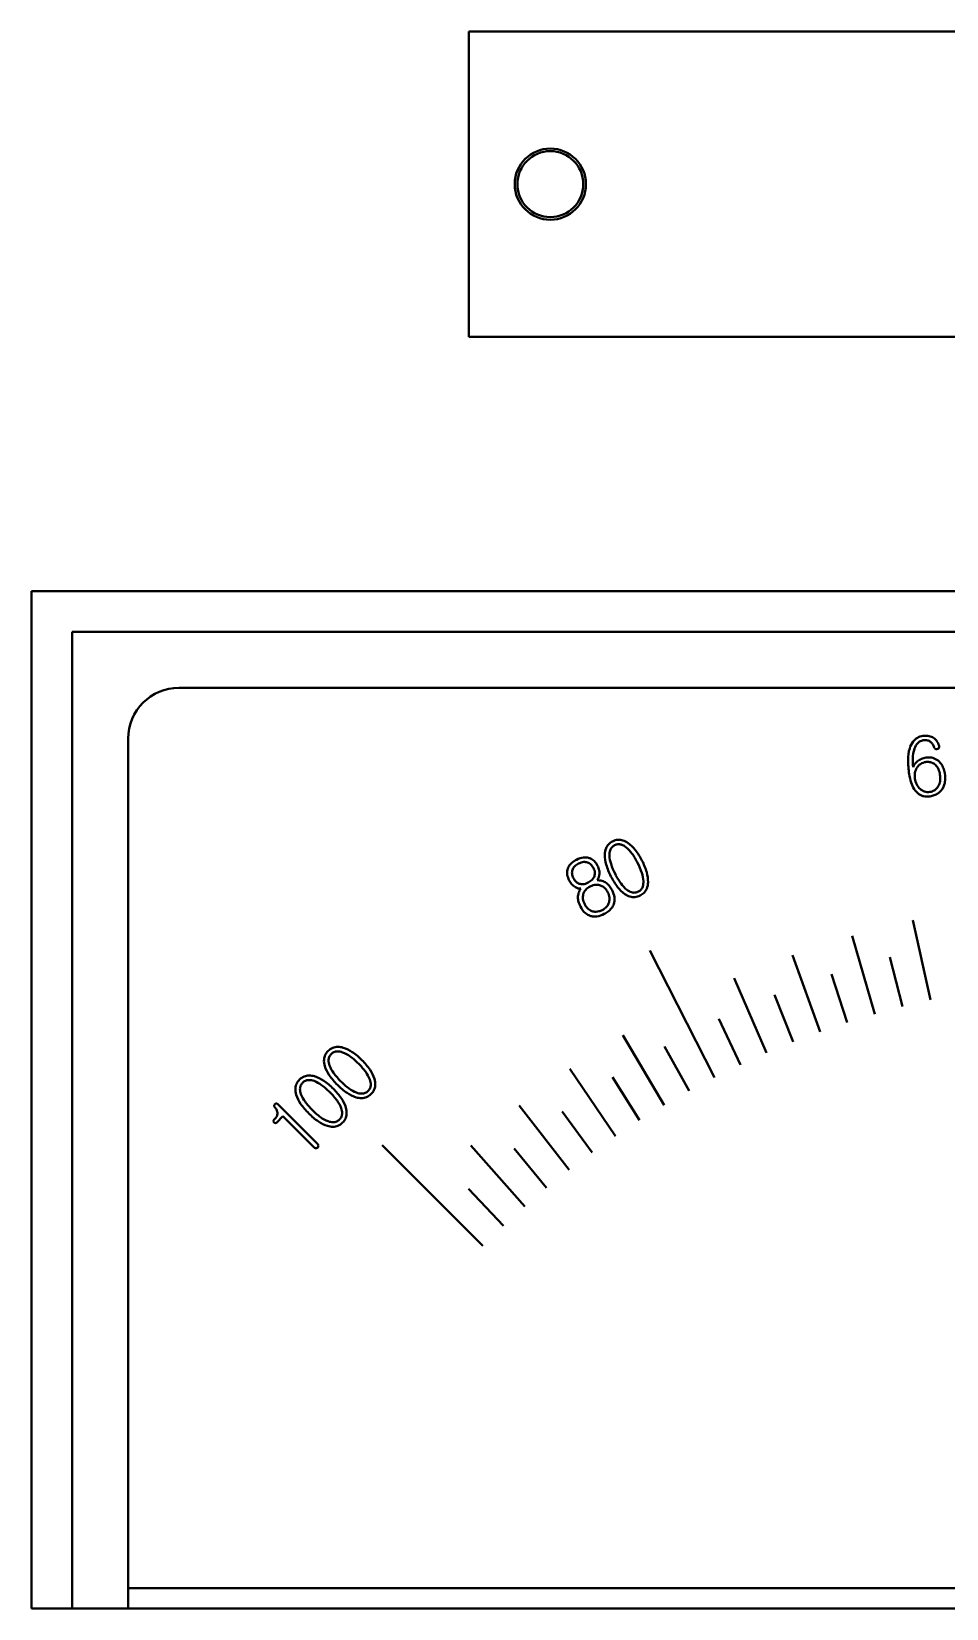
# Model space of a CAD drawing. Header units: millimetres. Extents: x 0 to 4752, y 0 to 3360.
# Drawn here: x 1722.4 to 1767.4, y 1731.9 to 1809.4 of the extents above; entities that cross this region are included whole.
import ezdxf

# ---------------------------------------------------------------- set-up
doc = ezdxf.new("R2010")
doc.units = ezdxf.units.MM
doc.header["$LTSCALE"] = 8
doc.layers.add('가시적인 것(ISO)', color=3, linetype='Continuous', lineweight=40)

msp = doc.modelspace()

# ---------------------------------------------------------------- linework, layer by layer
at = {"layer": '가시적인 것(ISO)'}
for p, q in [((1808.922, 1809.382), (1743.922, 1809.382)), ((1743.922, 1809.382), (1743.922, 1794.382)), ((1743.922, 1794.382), (1808.922, 1794.382)), ((1722.422, 1781.882), (1830.422, 1781.882)), ((1722.422, 1731.882), (1722.422, 1781.882)), ((1828.422, 1779.882), (1724.422, 1779.882)), ((1724.422, 1779.882), (1724.422, 1731.882)), ((1729.672, 1777.132), (1823.172, 1777.132)), ((1727.172, 1731.882), (1727.172, 1774.632)), ((1766.606, 1761.798), (1765.733, 1765.702)), ((1763.868, 1761.095), (1762.752, 1764.936)), ((1755.993, 1757.977), (1752.815, 1764.214)), ((1761.179, 1760.222), (1759.824, 1763.985)), ((1765.231, 1761.468), (1764.609, 1763.89)), ((1758.551, 1759.181), (1756.962, 1762.852)), ((1762.516, 1760.68), (1761.744, 1763.057)), ((1759.857, 1759.722), (1758.936, 1762.046)), ((1757.262, 1758.599), (1756.198, 1760.861)), ((1753.515, 1756.615), (1751.479, 1760.058)), ((1754.743, 1757.316), (1753.539, 1759.507)), ((1751.128, 1755.101), (1748.88, 1758.409)), ((1752.31, 1755.877), (1750.97, 1757.988)), ((1736.472, 1754.716), (1734.524, 1756.664)), ((1748.841, 1753.439), (1746.39, 1756.6)), ((1749.972, 1754.288), (1748.502, 1756.31)), ((1734.472, 1755.771), (1734.774, 1756.074)), ((1734.774, 1756.074), (1736.299, 1754.549)), ((1744.602, 1749.702), (1739.653, 1754.652)), ((1746.663, 1751.637), (1744.018, 1754.637)), ((1747.738, 1752.555), (1746.145, 1754.481)), ((1745.618, 1750.686), (1743.906, 1752.508)), ((1727.172, 1732.882), (1825.672, 1732.882)), ((1830.422, 1731.882), (1722.422, 1731.882))]:
    msp.add_line(p, q, dxfattribs=at)
for radius in [1.75, 1.621]:
    msp.add_circle((1747.922, 1801.882), radius, dxfattribs=at)
msp.add_arc((1729.672, 1774.632), 2.5, 90, 180, dxfattribs=at)
for points, knots in [([(1766.23, 1774.764), (1766.135, 1774.749), (1766.045, 1774.72), (1765.881, 1774.627), (1765.813, 1774.566), (1765.675, 1774.391), (1765.621, 1774.271), (1765.584, 1774.147)], [-0.09534042, -0.09534042, -0.09534042, -0.09534042, -0.06671141, -0.06671141, -0.03886742, -0.03886742, 0, 0, 0, 0]), ([(1766.708, 1774.698), (1766.638, 1774.735), (1766.563, 1774.758), (1766.399, 1774.781), (1766.314, 1774.778), (1766.23, 1774.764)], [-0.04944895, -0.04944895, -0.04944895, -0.04944895, -0.02556383, -0.02556383, 0, 0, 0, 0]), ([(1765.584, 1774.147), (1765.531, 1773.968), (1765.51, 1773.776), (1765.503, 1773.358), (1765.527, 1773.117), (1765.563, 1772.888)], [-0.1253067, -0.1253067, -0.1253067, -0.1253067, -0.0695953, -0.0695953, 0, 0, 0, 0]), ([(1765.752, 1773.233), (1765.738, 1773.383), (1765.732, 1773.538), (1765.747, 1773.814), (1765.764, 1773.941), (1765.798, 1774.062)], [-0.08293275, -0.08293275, -0.08293275, -0.08293275, -0.03768358, -0.03768358, 0, 0, 0, 0]), ([(1765.798, 1774.062), (1765.827, 1774.167), (1765.87, 1774.273), (1765.974, 1774.41), (1766.019, 1774.453), (1766.129, 1774.52), (1766.19, 1774.542), (1766.255, 1774.552)], [-0.07134722, -0.07134722, -0.07134722, -0.07134722, -0.03864152, -0.03864152, -0.01976601, -0.01976601, 0, 0, 0, 0]), ([(1766.255, 1774.552), (1766.29, 1774.557), (1766.325, 1774.56), (1766.392, 1774.558), (1766.425, 1774.554), (1766.511, 1774.532), (1766.561, 1774.508), (1766.606, 1774.474)], [-0.03722763, -0.03722763, -0.03722763, -0.03722763, -0.02674099, -0.02674099, -0.01695645, -0.01695645, 0, 0, 0, 0]), ([(1766.606, 1774.474), (1766.648, 1774.442), (1766.683, 1774.403), (1766.746, 1774.311), (1766.771, 1774.256), (1766.791, 1774.2)], [-0.03356288, -0.03356288, -0.03356288, -0.03356288, -0.01779236, -0.01779236, 0, 0, 0, 0]), ([(1767.031, 1774.274), (1767.003, 1774.371), (1766.96, 1774.464), (1766.844, 1774.607), (1766.781, 1774.659), (1766.708, 1774.698)], [-0.05538209, -0.05538209, -0.05538209, -0.05538209, -0.0248305, -0.0248305, 0, 0, 0, 0]), ([(1766.791, 1774.2), (1766.795, 1774.189), (1766.799, 1774.179), (1766.81, 1774.16), (1766.816, 1774.152), (1766.83, 1774.136), (1766.839, 1774.13), (1766.861, 1774.119), (1766.874, 1774.117), (1766.906, 1774.116), (1766.926, 1774.12), (1766.945, 1774.126)], [-0.01949719, -0.01949719, -0.01949719, -0.01949719, -0.01607522, -0.01607522, -0.01308771, -0.01308771, -0.0096616, -0.0096616, -0.00585314, -0.00585314, 0, 0, 0, 0]), ([(1766.945, 1774.126), (1766.962, 1774.133), (1766.98, 1774.141), (1767.006, 1774.161), (1767.015, 1774.171), (1767.028, 1774.194), (1767.033, 1774.206), (1767.037, 1774.237), (1767.035, 1774.256), (1767.031, 1774.274)], [-0.01913822, -0.01913822, -0.01913822, -0.01913822, -0.01342189, -0.01342189, -0.00942521, -0.00942521, -0.00542663, -0.00542663, 0, 0, 0, 0]), ([(1765.967, 1773.519), (1765.92, 1773.48), (1765.878, 1773.437), (1765.805, 1773.34), (1765.776, 1773.288), (1765.752, 1773.233)], [-0.03624895, -0.03624895, -0.03624895, -0.03624895, -0.01809283, -0.01809283, 0, 0, 0, 0]), ([(1765.841, 1772.673), (1765.826, 1772.767), (1765.825, 1772.862), (1765.861, 1773.047), (1765.895, 1773.131), (1765.945, 1773.208)], [-0.05637921, -0.05637921, -0.05637921, -0.05637921, -0.0276765, -0.0276765, 0, 0, 0, 0]), ([(1765.945, 1773.208), (1765.971, 1773.247), (1766, 1773.284), (1766.065, 1773.348), (1766.1, 1773.375), (1766.205, 1773.44), (1766.28, 1773.466), (1766.359, 1773.478)], [-0.05128397, -0.05128397, -0.05128397, -0.05128397, -0.03726376, -0.03726376, -0.02397216, -0.02397216, 0, 0, 0, 0]), ([(1766.39, 1773.7), (1766.311, 1773.687), (1766.234, 1773.666), (1766.09, 1773.605), (1766.025, 1773.566), (1765.967, 1773.519)], [-0.04683688, -0.04683688, -0.04683688, -0.04683688, -0.02274823, -0.02274823, 0, 0, 0, 0]), ([(1766.359, 1773.478), (1766.414, 1773.487), (1766.469, 1773.49), (1766.576, 1773.481), (1766.626, 1773.47), (1766.74, 1773.425), (1766.798, 1773.386), (1766.849, 1773.336)], [-0.05350926, -0.05350926, -0.05350926, -0.05350926, -0.03681382, -0.03681382, -0.02140705, -0.02140705, 0, 0, 0, 0]), ([(1766.915, 1773.594), (1766.837, 1773.643), (1766.753, 1773.678), (1766.573, 1773.714), (1766.482, 1773.714), (1766.39, 1773.7)], [-0.05522888, -0.05522888, -0.05522888, -0.05522888, -0.0277038, -0.0277038, 0, 0, 0, 0]), ([(1766.849, 1773.336), (1766.91, 1773.278), (1766.957, 1773.21), (1767.034, 1773.05), (1767.058, 1772.96), (1767.073, 1772.868)], [-0.05304443, -0.05304443, -0.05304443, -0.05304443, -0.02790861, -0.02790861, 0, 0, 0, 0]), ([(1767.307, 1772.932), (1767.293, 1773.017), (1767.273, 1773.102), (1767.215, 1773.255), (1767.179, 1773.324), (1767.075, 1773.471), (1767.002, 1773.54), (1766.915, 1773.594)], [-0.07990505, -0.07990505, -0.07990505, -0.07990505, -0.05400452, -0.05400452, -0.03079225, -0.03079225, 0, 0, 0, 0]), ([(1765.563, 1772.888), (1765.585, 1772.748), (1765.616, 1772.606), (1765.698, 1772.361), (1765.745, 1772.251), (1765.861, 1772.067), (1765.927, 1771.989), (1766.006, 1771.928)], [-0.107753, -0.107753, -0.107753, -0.107753, -0.065247, -0.065247, -0.0302524, -0.0302524, 0, 0, 0, 0]), ([(1766.109, 1772.148), (1766.036, 1772.211), (1765.979, 1772.285), (1765.887, 1772.465), (1765.858, 1772.568), (1765.841, 1772.673)], [-0.06048421, -0.06048421, -0.06048421, -0.06048421, -0.03174108, -0.03174108, 0, 0, 0, 0]), ([(1767.073, 1772.868), (1767.09, 1772.761), (1767.094, 1772.652), (1767.062, 1772.453), (1767.032, 1772.367), (1766.984, 1772.287)], [-0.06029522, -0.06029522, -0.06029522, -0.06029522, -0.02792869, -0.02792869, 0, 0, 0, 0]), ([(1767.183, 1772.149), (1767.217, 1772.2), (1767.244, 1772.254), (1767.288, 1772.37), (1767.304, 1772.432), (1767.337, 1772.639), (1767.329, 1772.788), (1767.307, 1772.932)], [-0.08097881, -0.08097881, -0.08097881, -0.08097881, -0.06275625, -0.06275625, -0.04365771, -0.04365771, 0, 0, 0, 0]), ([(1766.006, 1771.928), (1766.045, 1771.897), (1766.087, 1771.871), (1766.175, 1771.828), (1766.221, 1771.812), (1766.37, 1771.777), (1766.475, 1771.777), (1766.578, 1771.794)], [-0.0608314, -0.0608314, -0.0608314, -0.0608314, -0.04600397, -0.04600397, -0.03138898, -0.03138898, 0, 0, 0, 0]), ([(1766.583, 1772.011), (1766.537, 1772.004), (1766.491, 1772.001), (1766.401, 1772.007), (1766.358, 1772.016), (1766.239, 1772.055), (1766.17, 1772.096), (1766.109, 1772.148)], [-0.05139467, -0.05139467, -0.05139467, -0.05139467, -0.03752847, -0.03752847, -0.02420154, -0.02420154, 0, 0, 0, 0]), ([(1766.578, 1771.794), (1766.651, 1771.805), (1766.723, 1771.823), (1766.855, 1771.871), (1766.915, 1771.901), (1767.056, 1771.994), (1767.126, 1772.065), (1767.183, 1772.149)], [-0.07273668, -0.07273668, -0.07273668, -0.07273668, -0.05066876, -0.05066876, -0.03049232, -0.03049232, 0, 0, 0, 0]), ([(1766.984, 1772.287), (1766.96, 1772.245), (1766.932, 1772.207), (1766.867, 1772.139), (1766.832, 1772.11), (1766.729, 1772.047), (1766.658, 1772.023), (1766.583, 1772.011)], [-0.05077309, -0.05077309, -0.05077309, -0.05077309, -0.03635608, -0.03635608, -0.02266577, -0.02266577, 0, 0, 0, 0]), ([(1750.985, 1769.583), (1750.913, 1769.546), (1750.847, 1769.5), (1750.737, 1769.385), (1750.695, 1769.321), (1750.621, 1769.148), (1750.602, 1769.038), (1750.599, 1768.928)], [-0.08068744, -0.08068744, -0.08068744, -0.08068744, -0.0564576, -0.0564576, -0.03310081, -0.03310081, 0, 0, 0, 0]), ([(1750.827, 1768.883), (1750.825, 1768.969), (1750.834, 1769.058), (1750.881, 1769.193), (1750.908, 1769.242), (1750.983, 1769.33), (1751.029, 1769.365), (1751.082, 1769.392)], [-0.06062977, -0.06062977, -0.06062977, -0.06062977, -0.03469408, -0.03469408, -0.01781987, -0.01781987, 0, 0, 0, 0]), ([(1751.738, 1769.508), (1751.662, 1769.56), (1751.58, 1769.604), (1751.412, 1769.656), (1751.331, 1769.666), (1751.155, 1769.652), (1751.068, 1769.625), (1750.985, 1769.583)], [-0.08043735, -0.08043735, -0.08043735, -0.08043735, -0.05283354, -0.05283354, -0.02780895, -0.02780895, 0, 0, 0, 0]), ([(1751.082, 1769.392), (1751.131, 1769.417), (1751.184, 1769.434), (1751.294, 1769.444), (1751.348, 1769.438), (1751.488, 1769.399), (1751.569, 1769.352), (1751.641, 1769.297)], [-0.06015213, -0.06015213, -0.06015213, -0.06015213, -0.04359102, -0.04359102, -0.02696915, -0.02696915, 0, 0, 0, 0]), ([(1752.426, 1768.638), (1752.333, 1768.82), (1752.223, 1769.004), (1751.994, 1769.295), (1751.875, 1769.416), (1751.738, 1769.508)], [-0.1110915, -0.1110915, -0.1110915, -0.1110915, -0.0494916, -0.0494916, 0, 0, 0, 0]), ([(1749.212, 1768.679), (1749.139, 1768.642), (1749.067, 1768.598), (1748.946, 1768.501), (1748.895, 1768.45), (1748.81, 1768.329), (1748.778, 1768.262), (1748.761, 1768.187)], [-0.06915213, -0.06915213, -0.06915213, -0.06915213, -0.04431365, -0.04431365, -0.02283702, -0.02283702, 0, 0, 0, 0]), ([(1749.865, 1768.75), (1749.818, 1768.77), (1749.768, 1768.783), (1749.665, 1768.796), (1749.612, 1768.796), (1749.438, 1768.777), (1749.321, 1768.734), (1749.212, 1768.679)], [-0.06771176, -0.06771176, -0.06771176, -0.06771176, -0.05229404, -0.05229404, -0.03639937, -0.03639937, 0, 0, 0, 0]), ([(1749.309, 1768.489), (1749.39, 1768.53), (1749.478, 1768.561), (1749.629, 1768.573), (1749.688, 1768.567), (1749.745, 1768.55)], [-0.04530041, -0.04530041, -0.04530041, -0.04530041, -0.01808286, -0.01808286, 0, 0, 0, 0]), ([(1750.247, 1768.378), (1750.201, 1768.468), (1750.144, 1768.552), (1750.01, 1768.677), (1749.942, 1768.721), (1749.865, 1768.75)], [-0.05490986, -0.05490986, -0.05490986, -0.05490986, -0.02467919, -0.02467919, 0, 0, 0, 0]), ([(1750.599, 1768.928), (1750.595, 1768.763), (1750.624, 1768.596), (1750.725, 1768.241), (1750.81, 1768.044), (1750.903, 1767.861)], [-0.1107241, -0.1107241, -0.1107241, -0.1107241, -0.0614603, -0.0614603, 0, 0, 0, 0]), ([(1751.117, 1767.971), (1751.037, 1768.129), (1750.96, 1768.301), (1750.864, 1768.602), (1750.832, 1768.745), (1750.827, 1768.883)], [-0.0950204, -0.0950204, -0.0950204, -0.0950204, -0.04148092, -0.04148092, 0, 0, 0, 0]), ([(1751.641, 1769.297), (1751.751, 1769.213), (1751.848, 1769.104), (1752.037, 1768.849), (1752.131, 1768.687), (1752.211, 1768.528)], [-0.09489707, -0.09489707, -0.09489707, -0.09489707, -0.0534092, -0.0534092, 0, 0, 0, 0]), ([(1752.724, 1767.573), (1752.73, 1767.737), (1752.702, 1767.905), (1752.603, 1768.26), (1752.519, 1768.456), (1752.426, 1768.638)], [-0.1105512, -0.1105512, -0.1105512, -0.1105512, -0.0612203, -0.0612203, 0, 0, 0, 0]), ([(1748.761, 1768.187), (1748.751, 1768.147), (1748.746, 1768.107), (1748.744, 1768.023), (1748.747, 1767.98), (1748.77, 1767.843), (1748.805, 1767.751), (1748.848, 1767.665)], [-0.05407742, -0.05407742, -0.05407742, -0.05407742, -0.04170387, -0.04170387, -0.02885401, -0.02885401, 0, 0, 0, 0]), ([(1749.059, 1767.773), (1749.023, 1767.843), (1748.997, 1767.92), (1748.983, 1768.057), (1748.988, 1768.115), (1749.004, 1768.172)], [-0.04154708, -0.04154708, -0.04154708, -0.04154708, -0.01773425, -0.01773425, 0, 0, 0, 0]), ([(1749.004, 1768.172), (1749.015, 1768.204), (1749.029, 1768.235), (1749.065, 1768.295), (1749.087, 1768.322), (1749.168, 1768.406), (1749.237, 1768.452), (1749.309, 1768.489)], [-0.04510569, -0.04510569, -0.04510569, -0.04510569, -0.03487491, -0.03487491, -0.02424147, -0.02424147, 0, 0, 0, 0]), ([(1749.745, 1768.55), (1749.776, 1768.539), (1749.806, 1768.526), (1749.863, 1768.492), (1749.889, 1768.473), (1749.967, 1768.4), (1750.009, 1768.339), (1750.043, 1768.274)], [-0.04176558, -0.04176558, -0.04176558, -0.04176558, -0.03193271, -0.03193271, -0.02197825, -0.02197825, 0, 0, 0, 0]), ([(1750.087, 1767.878), (1750.077, 1767.845), (1750.062, 1767.813), (1750.026, 1767.753), (1750.004, 1767.724), (1749.924, 1767.64), (1749.856, 1767.594), (1749.784, 1767.557)], [-0.04532425, -0.04532425, -0.04532425, -0.04532425, -0.03487391, -0.03487391, -0.02413803, -0.02413803, 0, 0, 0, 0]), ([(1750.043, 1768.274), (1750.061, 1768.237), (1750.077, 1768.199), (1750.1, 1768.123), (1750.107, 1768.086), (1750.114, 1767.99), (1750.106, 1767.933), (1750.087, 1767.878)], [-0.04122311, -0.04122311, -0.04122311, -0.04122311, -0.02883464, -0.02883464, -0.01752909, -0.01752909, 0, 0, 0, 0]), ([(1750.221, 1767.667), (1750.249, 1767.703), (1750.271, 1767.743), (1750.307, 1767.83), (1750.32, 1767.878), (1750.329, 1767.927)], [-0.02846102, -0.02846102, -0.02846102, -0.02846102, -0.01475287, -0.01475287, 0, 0, 0, 0]), ([(1750.329, 1767.927), (1750.34, 1768.001), (1750.339, 1768.076), (1750.311, 1768.23), (1750.284, 1768.306), (1750.247, 1768.378)], [-0.04692104, -0.04692104, -0.04692104, -0.04692104, -0.02419071, -0.02419071, 0, 0, 0, 0]), ([(1750.903, 1767.861), (1750.995, 1767.68), (1751.104, 1767.497), (1751.332, 1767.207), (1751.45, 1767.085), (1751.585, 1766.992)], [-0.1105947, -0.1105947, -0.1105947, -0.1105947, -0.0492863, -0.0492863, 0, 0, 0, 0]), ([(1751.683, 1767.203), (1751.574, 1767.289), (1751.478, 1767.398), (1751.291, 1767.652), (1751.198, 1767.813), (1751.117, 1767.971)], [-0.09442381, -0.09442381, -0.09442381, -0.09442381, -0.0531236, -0.0531236, 0, 0, 0, 0]), ([(1752.211, 1768.528), (1752.292, 1768.37), (1752.367, 1768.2), (1752.462, 1767.899), (1752.493, 1767.756), (1752.496, 1767.618)], [-0.09482066, -0.09482066, -0.09482066, -0.09482066, -0.04153437, -0.04153437, 0, 0, 0, 0]), ([(1748.848, 1767.665), (1748.885, 1767.593), (1748.929, 1767.526), (1749.033, 1767.412), (1749.09, 1767.365), (1749.155, 1767.328)], [-0.04641382, -0.04641382, -0.04641382, -0.04641382, -0.02231225, -0.02231225, 0, 0, 0, 0]), ([(1749.346, 1767.5), (1749.317, 1767.51), (1749.288, 1767.524), (1749.234, 1767.557), (1749.208, 1767.577), (1749.133, 1767.648), (1749.092, 1767.709), (1749.059, 1767.773)], [-0.04065357, -0.04065357, -0.04065357, -0.04065357, -0.03118607, -0.03118607, -0.02151807, -0.02151807, 0, 0, 0, 0]), ([(1749.155, 1767.328), (1749.197, 1767.305), (1749.242, 1767.286), (1749.332, 1767.262), (1749.376, 1767.257), (1749.421, 1767.259)], [-0.02801465, -0.02801465, -0.02801465, -0.02801465, -0.01348412, -0.01348412, 0, 0, 0, 0]), ([(1749.421, 1767.259), (1749.376, 1767.195), (1749.339, 1767.127), (1749.29, 1766.98), (1749.279, 1766.905), (1749.279, 1766.829)], [-0.04643335, -0.04643335, -0.04643335, -0.04643335, -0.02288948, -0.02288948, 0, 0, 0, 0]), ([(1749.784, 1767.557), (1749.74, 1767.535), (1749.693, 1767.515), (1749.603, 1767.489), (1749.559, 1767.48), (1749.458, 1767.475), (1749.401, 1767.482), (1749.346, 1767.5)], [-0.04554297, -0.04554297, -0.04554297, -0.04554297, -0.03061436, -0.03061436, -0.01732928, -0.01732928, 0, 0, 0, 0]), ([(1749.54, 1766.975), (1749.551, 1767.017), (1749.566, 1767.056), (1749.607, 1767.132), (1749.631, 1767.167), (1749.72, 1767.27), (1749.798, 1767.325), (1749.881, 1767.367)], [-0.05379278, -0.05379278, -0.05379278, -0.05379278, -0.04091921, -0.04091921, -0.02808489, -0.02808489, 0, 0, 0, 0]), ([(1749.881, 1767.367), (1749.93, 1767.392), (1749.982, 1767.413), (1750.084, 1767.441), (1750.134, 1767.449), (1750.257, 1767.451), (1750.327, 1767.438), (1750.395, 1767.411)], [-0.05361032, -0.05361032, -0.05361032, -0.05361032, -0.03702101, -0.03702101, -0.02189017, -0.02189017, 0, 0, 0, 0]), ([(1750.667, 1767.536), (1750.604, 1767.583), (1750.536, 1767.617), (1750.383, 1767.661), (1750.302, 1767.67), (1750.221, 1767.667)], [-0.04774051, -0.04774051, -0.04774051, -0.04774051, -0.02439817, -0.02439817, 0, 0, 0, 0]), ([(1750.395, 1767.411), (1750.433, 1767.397), (1750.468, 1767.379), (1750.536, 1767.336), (1750.568, 1767.312), (1750.661, 1767.223), (1750.711, 1767.151), (1750.751, 1767.073)], [-0.0503727, -0.0503727, -0.0503727, -0.0503727, -0.03835642, -0.03835642, -0.02626368, -0.02626368, 0, 0, 0, 0]), ([(1750.958, 1767.179), (1750.921, 1767.252), (1750.877, 1767.324), (1750.779, 1767.444), (1750.727, 1767.495), (1750.667, 1767.536)], [-0.04655552, -0.04655552, -0.04655552, -0.04655552, -0.02179241, -0.02179241, 0, 0, 0, 0]), ([(1750.751, 1767.073), (1750.788, 1766.996), (1750.816, 1766.914), (1750.835, 1766.749), (1750.829, 1766.67), (1750.808, 1766.592)], [-0.04998373, -0.04998373, -0.04998373, -0.04998373, -0.02421284, -0.02421284, 0, 0, 0, 0]), ([(1751.047, 1766.517), (1751.063, 1766.567), (1751.073, 1766.618), (1751.082, 1766.724), (1751.08, 1766.778), (1751.057, 1766.953), (1751.014, 1767.07), (1750.958, 1767.179)], [-0.06850631, -0.06850631, -0.06850631, -0.06850631, -0.05280111, -0.05280111, -0.03660124, -0.03660124, 0, 0, 0, 0]), ([(1752.245, 1767.11), (1752.194, 1767.084), (1752.139, 1767.067), (1752.025, 1767.056), (1751.969, 1767.063), (1751.83, 1767.103), (1751.752, 1767.15), (1751.683, 1767.203)], [-0.0606517, -0.0606517, -0.0606517, -0.0606517, -0.04343053, -0.04343053, -0.02630267, -0.02630267, 0, 0, 0, 0]), ([(1752.496, 1767.618), (1752.499, 1767.531), (1752.491, 1767.442), (1752.444, 1767.307), (1752.418, 1767.259), (1752.344, 1767.172), (1752.297, 1767.137), (1752.245, 1767.11)], [-0.06036726, -0.06036726, -0.06036726, -0.06036726, -0.03433895, -0.03433895, -0.01769854, -0.01769854, 0, 0, 0, 0]), ([(1752.342, 1766.92), (1752.413, 1766.956), (1752.478, 1767.002), (1752.587, 1767.115), (1752.629, 1767.179), (1752.703, 1767.352), (1752.722, 1767.462), (1752.724, 1767.573)], [-0.08032187, -0.08032187, -0.08032187, -0.08032187, -0.05634387, -0.05634387, -0.03316511, -0.03316511, 0, 0, 0, 0]), ([(1749.279, 1766.829), (1749.28, 1766.755), (1749.291, 1766.683), (1749.332, 1766.533), (1749.363, 1766.457), (1749.4, 1766.385)], [-0.04646576, -0.04646576, -0.04646576, -0.04646576, -0.02440718, -0.02440718, 0, 0, 0, 0]), ([(1749.4, 1766.385), (1749.463, 1766.261), (1749.544, 1766.143), (1749.719, 1765.996), (1749.795, 1765.951), (1749.88, 1765.923)], [-0.06856266, -0.06856266, -0.06856266, -0.06856266, -0.02687934, -0.02687934, 0, 0, 0, 0]), ([(1749.611, 1766.493), (1749.57, 1766.574), (1749.539, 1766.662), (1749.517, 1766.828), (1749.521, 1766.902), (1749.54, 1766.975)], [-0.05021029, -0.05021029, -0.05021029, -0.05021029, -0.02272057, -0.02272057, 0, 0, 0, 0]), ([(1749.956, 1766.158), (1749.883, 1766.187), (1749.818, 1766.229), (1749.699, 1766.344), (1749.65, 1766.416), (1749.611, 1766.493)], [-0.04950681, -0.04950681, -0.04950681, -0.04950681, -0.02580854, -0.02580854, 0, 0, 0, 0]), ([(1750.808, 1766.592), (1750.797, 1766.551), (1750.781, 1766.512), (1750.741, 1766.437), (1750.717, 1766.403), (1750.629, 1766.302), (1750.554, 1766.249), (1750.472, 1766.207)], [-0.05287775, -0.05287775, -0.05287775, -0.05287775, -0.04015714, -0.04015714, -0.02751106, -0.02751106, 0, 0, 0, 0]), ([(1750.569, 1766.017), (1750.639, 1766.052), (1750.707, 1766.093), (1750.824, 1766.183), (1750.875, 1766.231), (1750.976, 1766.354), (1751.02, 1766.431), (1751.047, 1766.517)], [-0.07137494, -0.07137494, -0.07137494, -0.07137494, -0.0478853, -0.0478853, -0.0270152, -0.0270152, 0, 0, 0, 0]), ([(1751.585, 1766.992), (1751.661, 1766.941), (1751.742, 1766.897), (1751.91, 1766.846), (1751.992, 1766.835), (1752.169, 1766.849), (1752.258, 1766.877), (1752.342, 1766.92)], [-0.08079674, -0.08079674, -0.08079674, -0.08079674, -0.05338063, -0.05338063, -0.02816882, -0.02816882, 0, 0, 0, 0]), ([(1749.88, 1765.923), (1749.931, 1765.906), (1749.984, 1765.895), (1750.093, 1765.886), (1750.149, 1765.888), (1750.331, 1765.913), (1750.455, 1765.959), (1750.569, 1766.017)], [-0.07135001, -0.07135001, -0.07135001, -0.07135001, -0.05517968, -0.05517968, -0.03837362, -0.03837362, 0, 0, 0, 0]), ([(1750.472, 1766.207), (1750.422, 1766.182), (1750.37, 1766.16), (1750.267, 1766.132), (1750.217, 1766.123), (1750.094, 1766.12), (1750.024, 1766.132), (1749.956, 1766.158)], [-0.05376923, -0.05376923, -0.05376923, -0.05376923, -0.03698159, -0.03698159, -0.02175181, -0.02175181, 0, 0, 0, 0]), ([(1737.002, 1759.28), (1736.945, 1759.223), (1736.897, 1759.159), (1736.828, 1759.016), (1736.807, 1758.942), (1736.79, 1758.755), (1736.806, 1758.644), (1736.838, 1758.538)], [-0.08068744, -0.08068744, -0.08068744, -0.08068744, -0.0564576, -0.0564576, -0.03310081, -0.03310081, 0, 0, 0, 0]), ([(1737.742, 1759.442), (1737.653, 1759.469), (1737.562, 1759.485), (1737.386, 1759.482), (1737.306, 1759.467), (1737.143, 1759.399), (1737.068, 1759.346), (1737.002, 1759.28)], [-0.08043735, -0.08043735, -0.08043735, -0.08043735, -0.05283354, -0.05283354, -0.02780895, -0.02780895, 0, 0, 0, 0]), ([(1737.154, 1759.129), (1737.193, 1759.168), (1737.237, 1759.2), (1737.339, 1759.244), (1737.392, 1759.255), (1737.538, 1759.261), (1737.629, 1759.241), (1737.714, 1759.212)], [-0.06015213, -0.06015213, -0.06015213, -0.06015213, -0.04359102, -0.04359102, -0.02696915, -0.02696915, 0, 0, 0, 0]), ([(1738.665, 1758.827), (1738.52, 1758.972), (1738.359, 1759.113), (1738.051, 1759.318), (1737.9, 1759.397), (1737.742, 1759.442)], [-0.1110915, -0.1110915, -0.1110915, -0.1110915, -0.0494916, -0.0494916, 0, 0, 0, 0]), ([(1736.838, 1758.538), (1736.884, 1758.381), (1736.964, 1758.23), (1737.17, 1757.924), (1737.311, 1757.763), (1737.456, 1757.618)], [-0.1107241, -0.1107241, -0.1107241, -0.1107241, -0.0614603, -0.0614603, 0, 0, 0, 0]), ([(1737.068, 1758.566), (1737.04, 1758.647), (1737.021, 1758.735), (1737.024, 1758.878), (1737.034, 1758.932), (1737.078, 1759.039), (1737.112, 1759.087), (1737.154, 1759.129)], [-0.06062977, -0.06062977, -0.06062977, -0.06062977, -0.03469408, -0.03469408, -0.01781987, -0.01781987, 0, 0, 0, 0]), ([(1737.626, 1757.788), (1737.5, 1757.914), (1737.375, 1758.054), (1737.191, 1758.311), (1737.116, 1758.436), (1737.068, 1758.566)], [-0.0950204, -0.0950204, -0.0950204, -0.0950204, -0.04148092, -0.04148092, 0, 0, 0, 0]), ([(1737.714, 1759.212), (1737.845, 1759.165), (1737.971, 1759.091), (1738.229, 1758.908), (1738.369, 1758.782), (1738.495, 1758.657)], [-0.09489707, -0.09489707, -0.09489707, -0.09489707, -0.0534092, -0.0534092, 0, 0, 0, 0]), ([(1738.495, 1758.657), (1738.62, 1758.531), (1738.744, 1758.392), (1738.927, 1758.135), (1739.001, 1758.009), (1739.047, 1757.879)], [-0.09482066, -0.09482066, -0.09482066, -0.09482066, -0.04153437, -0.04153437, 0, 0, 0, 0]), ([(1739.278, 1757.906), (1739.232, 1758.065), (1739.154, 1758.215), (1738.949, 1758.522), (1738.809, 1758.683), (1738.665, 1758.827)], [-0.1105512, -0.1105512, -0.1105512, -0.1105512, -0.0612203, -0.0612203, 0, 0, 0, 0]), ([(1735.596, 1757.873), (1735.538, 1757.816), (1735.49, 1757.752), (1735.421, 1757.609), (1735.4, 1757.535), (1735.383, 1757.348), (1735.399, 1757.237), (1735.431, 1757.131)], [-0.08068744, -0.08068744, -0.08068744, -0.08068744, -0.0564576, -0.0564576, -0.03310081, -0.03310081, 0, 0, 0, 0]), ([(1736.335, 1758.036), (1736.247, 1758.062), (1736.155, 1758.078), (1735.979, 1758.075), (1735.899, 1758.06), (1735.736, 1757.992), (1735.661, 1757.939), (1735.596, 1757.873)], [-0.08043735, -0.08043735, -0.08043735, -0.08043735, -0.05283354, -0.05283354, -0.02780895, -0.02780895, 0, 0, 0, 0]), ([(1735.662, 1757.159), (1735.633, 1757.241), (1735.614, 1757.328), (1735.617, 1757.471), (1735.627, 1757.525), (1735.671, 1757.632), (1735.705, 1757.68), (1735.747, 1757.722)], [-0.06062977, -0.06062977, -0.06062977, -0.06062977, -0.03469408, -0.03469408, -0.01781987, -0.01781987, 0, 0, 0, 0]), ([(1735.747, 1757.722), (1735.786, 1757.761), (1735.83, 1757.793), (1735.932, 1757.837), (1735.985, 1757.848), (1736.131, 1757.854), (1736.222, 1757.834), (1736.307, 1757.805)], [-0.06015213, -0.06015213, -0.06015213, -0.06015213, -0.04359102, -0.04359102, -0.02696915, -0.02696915, 0, 0, 0, 0]), ([(1736.307, 1757.805), (1736.438, 1757.758), (1736.564, 1757.684), (1736.822, 1757.501), (1736.962, 1757.376), (1737.088, 1757.25)], [-0.09489707, -0.09489707, -0.09489707, -0.09489707, -0.0534092, -0.0534092, 0, 0, 0, 0]), ([(1737.258, 1757.42), (1737.113, 1757.565), (1736.952, 1757.706), (1736.644, 1757.911), (1736.493, 1757.99), (1736.335, 1758.036)], [-0.1110915, -0.1110915, -0.1110915, -0.1110915, -0.0494916, -0.0494916, 0, 0, 0, 0]), ([(1738.401, 1757.233), (1738.271, 1757.28), (1738.146, 1757.355), (1737.89, 1757.538), (1737.751, 1757.663), (1737.626, 1757.788)], [-0.09442381, -0.09442381, -0.09442381, -0.09442381, -0.0531236, -0.0531236, 0, 0, 0, 0]), ([(1739.047, 1757.879), (1739.076, 1757.797), (1739.096, 1757.71), (1739.093, 1757.567), (1739.083, 1757.514), (1739.039, 1757.408), (1739.006, 1757.36), (1738.964, 1757.318)], [-0.06036726, -0.06036726, -0.06036726, -0.06036726, -0.03433895, -0.03433895, -0.01769854, -0.01769854, 0, 0, 0, 0]), ([(1739.116, 1757.167), (1739.172, 1757.224), (1739.22, 1757.287), (1739.288, 1757.429), (1739.308, 1757.502), (1739.326, 1757.689), (1739.309, 1757.8), (1739.278, 1757.906)], [-0.08032187, -0.08032187, -0.08032187, -0.08032187, -0.05634387, -0.05634387, -0.03316511, -0.03316511, 0, 0, 0, 0]), ([(1735.431, 1757.131), (1735.477, 1756.974), (1735.557, 1756.823), (1735.763, 1756.517), (1735.904, 1756.356), (1736.049, 1756.211)], [-0.1107241, -0.1107241, -0.1107241, -0.1107241, -0.0614603, -0.0614603, 0, 0, 0, 0]), ([(1736.219, 1756.381), (1736.093, 1756.507), (1735.968, 1756.647), (1735.784, 1756.904), (1735.709, 1757.029), (1735.662, 1757.159)], [-0.0950204, -0.0950204, -0.0950204, -0.0950204, -0.04148092, -0.04148092, 0, 0, 0, 0]), ([(1737.088, 1757.25), (1737.213, 1757.124), (1737.337, 1756.986), (1737.52, 1756.728), (1737.594, 1756.603), (1737.64, 1756.472)], [-0.09482066, -0.09482066, -0.09482066, -0.09482066, -0.04153437, -0.04153437, 0, 0, 0, 0]), ([(1737.871, 1756.499), (1737.825, 1756.658), (1737.747, 1756.808), (1737.543, 1757.115), (1737.402, 1757.276), (1737.258, 1757.42)], [-0.1105512, -0.1105512, -0.1105512, -0.1105512, -0.0612203, -0.0612203, 0, 0, 0, 0]), ([(1737.456, 1757.618), (1737.6, 1757.474), (1737.76, 1757.333), (1738.066, 1757.128), (1738.216, 1757.049), (1738.374, 1757.002)], [-0.1105947, -0.1105947, -0.1105947, -0.1105947, -0.0492863, -0.0492863, 0, 0, 0, 0]), ([(1738.374, 1757.002), (1738.461, 1756.976), (1738.552, 1756.961), (1738.728, 1756.963), (1738.809, 1756.979), (1738.973, 1757.047), (1739.049, 1757.101), (1739.116, 1757.167)], [-0.08079674, -0.08079674, -0.08079674, -0.08079674, -0.05338063, -0.05338063, -0.02816882, -0.02816882, 0, 0, 0, 0]), ([(1738.964, 1757.318), (1738.924, 1757.278), (1738.878, 1757.245), (1738.772, 1757.199), (1738.717, 1757.188), (1738.572, 1757.184), (1738.484, 1757.204), (1738.401, 1757.233)], [-0.0606517, -0.0606517, -0.0606517, -0.0606517, -0.04343053, -0.04343053, -0.02630267, -0.02630267, 0, 0, 0, 0]), ([(1734.51, 1756.183), (1734.503, 1756.133), (1734.483, 1756.084), (1734.425, 1755.985), (1734.382, 1755.934), (1734.337, 1755.889)], [-0.03444387, -0.03444387, -0.03444387, -0.03444387, -0.01903744, -0.01903744, 0, 0, 0, 0]), ([(1734.384, 1756.662), (1734.372, 1756.649), (1734.361, 1756.634), (1734.351, 1756.608), (1734.348, 1756.598), (1734.348, 1756.577), (1734.35, 1756.566), (1734.359, 1756.542), (1734.368, 1756.53), (1734.378, 1756.519)], [-0.01611105, -0.01611105, -0.01611105, -0.01611105, -0.01088889, -0.01088889, -0.0077386, -0.0077386, -0.0045114, -0.0045114, 0, 0, 0, 0]), ([(1734.378, 1756.519), (1734.408, 1756.486), (1734.435, 1756.45), (1734.477, 1756.379), (1734.493, 1756.343), (1734.513, 1756.266), (1734.516, 1756.225), (1734.51, 1756.183)], [-0.03733062, -0.03733062, -0.03733062, -0.03733062, -0.02405332, -0.02405332, -0.01252804, -0.01252804, 0, 0, 0, 0]), ([(1734.524, 1756.664), (1734.517, 1756.672), (1734.508, 1756.679), (1734.492, 1756.689), (1734.484, 1756.693), (1734.467, 1756.699), (1734.458, 1756.7), (1734.439, 1756.698), (1734.43, 1756.695), (1734.407, 1756.684), (1734.394, 1756.673), (1734.384, 1756.662)], [-0.01620286, -0.01620286, -0.01620286, -0.01620286, -0.01306942, -0.01306942, -0.01038676, -0.01038676, -0.00768509, -0.00768509, -0.00466599, -0.00466599, 0, 0, 0, 0]), ([(1736.049, 1756.211), (1736.193, 1756.067), (1736.353, 1755.926), (1736.659, 1755.721), (1736.809, 1755.642), (1736.967, 1755.595)], [-0.1105947, -0.1105947, -0.1105947, -0.1105947, -0.0492863, -0.0492863, 0, 0, 0, 0]), ([(1736.994, 1755.826), (1736.865, 1755.874), (1736.739, 1755.948), (1736.483, 1756.131), (1736.345, 1756.256), (1736.219, 1756.381)], [-0.09442381, -0.09442381, -0.09442381, -0.09442381, -0.0531236, -0.0531236, 0, 0, 0, 0]), ([(1737.64, 1756.472), (1737.669, 1756.39), (1737.689, 1756.303), (1737.686, 1756.161), (1737.676, 1756.107), (1737.633, 1756.001), (1737.599, 1755.953), (1737.558, 1755.911)], [-0.06036726, -0.06036726, -0.06036726, -0.06036726, -0.03433895, -0.03433895, -0.01769854, -0.01769854, 0, 0, 0, 0]), ([(1737.709, 1755.76), (1737.765, 1755.817), (1737.813, 1755.881), (1737.882, 1756.022), (1737.901, 1756.095), (1737.919, 1756.283), (1737.902, 1756.393), (1737.871, 1756.499)], [-0.08032187, -0.08032187, -0.08032187, -0.08032187, -0.05634387, -0.05634387, -0.03316511, -0.03316511, 0, 0, 0, 0]), ([(1734.337, 1755.889), (1734.33, 1755.883), (1734.324, 1755.876), (1734.315, 1755.861), (1734.311, 1755.854), (1734.307, 1755.839), (1734.306, 1755.831), (1734.307, 1755.814), (1734.31, 1755.806), (1734.32, 1755.786), (1734.33, 1755.775), (1734.34, 1755.766)], [-0.01431309, -0.01431309, -0.01431309, -0.01431309, -0.0115264, -0.0115264, -0.0091446, -0.0091446, -0.00677247, -0.00677247, -0.00411568, -0.00411568, 0, 0, 0, 0]), ([(1734.34, 1755.766), (1734.346, 1755.76), (1734.352, 1755.755), (1734.365, 1755.747), (1734.372, 1755.744), (1734.387, 1755.738), (1734.396, 1755.737), (1734.415, 1755.737), (1734.425, 1755.74), (1734.448, 1755.75), (1734.461, 1755.76), (1734.472, 1755.771)], [-0.01499342, -0.01499342, -0.01499342, -0.01499342, -0.01255255, -0.01255255, -0.01039179, -0.01039179, -0.00763305, -0.00763305, -0.00460152, -0.00460152, 0, 0, 0, 0]), ([(1736.967, 1755.595), (1737.054, 1755.569), (1737.145, 1755.554), (1737.321, 1755.556), (1737.402, 1755.572), (1737.567, 1755.64), (1737.642, 1755.694), (1737.709, 1755.76)], [-0.08079674, -0.08079674, -0.08079674, -0.08079674, -0.05338063, -0.05338063, -0.02816882, -0.02816882, 0, 0, 0, 0]), ([(1737.558, 1755.911), (1737.517, 1755.871), (1737.471, 1755.838), (1737.366, 1755.792), (1737.31, 1755.781), (1737.165, 1755.777), (1737.077, 1755.797), (1736.994, 1755.826)], [-0.0606517, -0.0606517, -0.0606517, -0.0606517, -0.04343053, -0.04343053, -0.02630267, -0.02630267, 0, 0, 0, 0]), ([(1736.519, 1754.614), (1736.519, 1754.624), (1736.518, 1754.633), (1736.514, 1754.65), (1736.511, 1754.659), (1736.499, 1754.686), (1736.486, 1754.702), (1736.472, 1754.716)], [-0.01152378, -0.01152378, -0.01152378, -0.01152378, -0.00879692, -0.00879692, -0.00604611, -0.00604611, 0, 0, 0, 0]), ([(1736.489, 1754.529), (1736.494, 1754.535), (1736.499, 1754.541), (1736.507, 1754.553), (1736.51, 1754.56), (1736.518, 1754.582), (1736.52, 1754.598), (1736.519, 1754.614)], [-0.009372928, -0.009372928, -0.009372928, -0.009372928, -0.007089315, -0.007089315, -0.004840561, -0.004840561, 0, 0, 0, 0]), ([(1736.299, 1754.549), (1736.313, 1754.534), (1736.33, 1754.521), (1736.364, 1754.504), (1736.382, 1754.498), (1736.401, 1754.496)], [-0.01173735, -0.01173735, -0.01173735, -0.01173735, -0.00561677, -0.00561677, 0, 0, 0, 0]), ([(1736.401, 1754.496), (1736.417, 1754.496), (1736.432, 1754.499), (1736.463, 1754.51), (1736.476, 1754.519), (1736.489, 1754.529)], [-0.009688694, -0.009688694, -0.009688694, -0.009688694, -0.004872154, -0.004872154, 0, 0, 0, 0])]:
    msp.add_open_spline(points, degree=3, knots=knots, dxfattribs=at)

doc.saveas('drawing.dxf')
